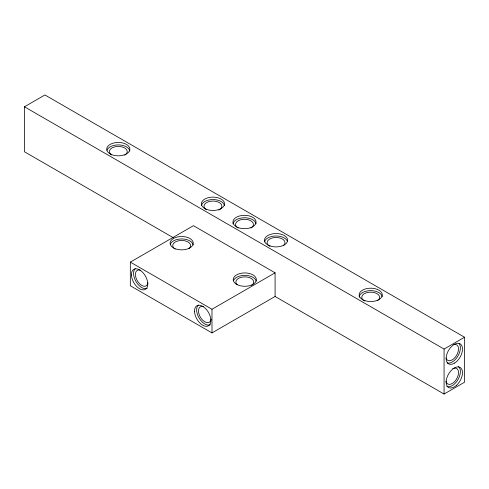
<?xml version="1.0" encoding="UTF-8"?>
<svg xmlns="http://www.w3.org/2000/svg" width="489" height="489" viewBox="0 0 489 489"><rect width="100%" height="100%" fill="white"/><g stroke="black" fill="none" stroke-linecap="round" stroke-linejoin="round"><path stroke-width="0.73" d="M173.632 237.898L24.45 151.767L24.45 106.791L44.927 94.964L464.55 337.233L464.55 382.209L444.073 394.036L275.087 296.475L211.988 332.905L130.331 285.759L130.331 262.116L193.43 225.68L275.087 272.825L275.087 296.475M130.331 262.116L211.988 309.256L275.087 272.825M24.45 106.791L444.073 349.054L464.55 337.233M444.073 349.054L444.073 394.036M211.988 309.256L211.988 332.905M147.984 282.819A8.955 5.171 60 0 1 141.517 285.313A8.955 5.171 60 0 1 135.41 275.087A8.955 5.171 60 0 1 140.459 270.228M211.095 319.158A8.955 5.171 60 0 1 204.708 321.799A8.955 5.171 60 0 1 198.516 311.627A8.955 5.171 60 0 1 203.473 306.627M210.294 324.733A11.571 6.681 60 0 1 199.237 318.235A11.571 6.681 60 0 1 198.375 305.008M147.244 288.278A11.571 6.681 60 0 1 136.193 281.89A11.571 6.681 60 0 1 135.233 268.62M111.492 154.946A8.955 5.171 0 0 1 112.281 147.757A8.955 5.171 0 0 1 124.756 148.002A8.955 5.171 0 0 1 124.689 155.209M106.92 150.361A11.571 6.681 0 0 1 118.913 144.915A11.571 6.681 0 0 1 129.829 151.07M238.167 228.106A8.955 5.171 0 0 1 238.167 220.79A8.955 5.171 0 0 1 250.833 220.79A8.955 5.171 0 0 1 250.833 228.106M232.972 223.87A11.571 6.681 0 0 1 244.5 217.77A11.571 6.681 0 0 1 256.028 223.87M364.366 300.967A8.955 5.171 0 0 1 364.189 293.761A8.955 5.171 0 0 1 376.658 293.449A8.955 5.171 0 0 1 377.563 300.637M359.134 297.312A11.571 6.681 0 0 1 370.197 290.637A11.571 6.681 0 0 1 382.227 296.731M206.181 209.616A8.955 5.171 0 0 1 207.085 202.324A8.955 5.171 0 0 1 219.72 202.849A8.955 5.171 0 0 1 218.815 210.142M201.425 205.649A11.571 6.681 0 0 1 212.947 199.555A11.571 6.681 0 0 1 224.475 205.649M269.561 246.224A8.955 5.171 0 0 1 269.335 239.243A8.955 5.171 0 0 1 281.371 238.504A8.955 5.171 0 0 1 283.693 245.362M264.543 241.957A11.571 6.681 0 0 1 275.264 235.998A11.571 6.681 0 0 1 287.281 241.059M175.111 249.139A8.955 5.171 0 0 1 175.209 242.043A8.955 5.171 0 0 1 187.489 241.688A8.955 5.171 0 0 1 188.815 248.742M170.251 244.555A11.571 6.681 0 0 1 182.012 238.944A11.571 6.681 0 0 1 193.186 244.94M237.067 284.684A8.955 5.171 0 0 1 239.353 277.935A8.955 5.171 0 0 1 251.23 278.461A8.955 5.171 0 0 1 251.701 285.332M233.467 280.649A11.571 6.681 0 0 1 245.209 275.374A11.571 6.681 0 0 1 256.236 281.138M453.841 344.58A8.955 5.171 -60 0 1 456.677 355.173A8.955 5.171 -60 0 1 446.078 358.015M452.728 368.645A8.955 5.171 -60 0 1 458.535 372.551A8.955 5.171 -60 0 1 452.777 383.187A8.955 5.171 -60 0 1 445.968 381.133M459.085 343.516A11.571 6.681 -60 0 1 457.741 356.34A11.571 6.681 -60 0 1 447.233 362.966M458.486 366.561A11.571 6.681 -60 0 1 457.961 379.617A11.571 6.681 -60 0 1 446.915 386.499M110.777 154.224A11.571 6.681 0 0 0 129.671 150.374A11.571 6.681 0 0 0 114.444 142.849A11.571 6.681 0 0 0 110.777 154.224M236.321 226.731A11.571 6.681 0 0 0 255.674 223.742A11.571 6.681 0 0 0 241.505 215.557A11.571 6.681 0 0 0 236.321 226.731M364.916 300.656A11.571 6.681 0 0 0 382.276 294.873A11.571 6.681 0 0 0 364.916 289.091A11.571 6.681 0 0 0 364.916 300.656M204.769 208.516A11.571 6.681 0 0 0 224.127 205.521A11.571 6.681 0 0 0 209.952 197.342A11.571 6.681 0 0 0 204.769 208.516M270.075 245.943A11.571 6.681 0 0 0 287.618 240.356A11.571 6.681 0 0 0 270.46 234.378A11.571 6.681 0 0 0 270.075 245.943M454.684 363.027A11.571 6.681 -60 0 0 461.2 344.733A11.571 6.681 -60 0 0 447.044 353.663A11.571 6.681 -60 0 0 454.684 363.027M456.396 385.387A11.571 6.681 -60 0 0 460.118 367.453A11.571 6.681 -60 0 0 446.414 379.531A11.571 6.681 -60 0 0 456.396 385.387M131.437 275.032A11.571 6.681 60 0 0 144.004 289.843A11.571 6.681 60 0 0 143.387 273.143A11.571 6.681 60 0 0 131.437 275.032M194.53 311.377A11.571 6.681 60 0 0 207.043 326.285A11.571 6.681 60 0 0 206.554 309.653A11.571 6.681 60 0 0 194.53 311.377M174.371 248.363A11.571 6.681 0 0 0 193.1 244.243A11.571 6.681 0 0 0 177.556 236.939A11.571 6.681 0 0 0 174.371 248.363M237.018 284.567A11.571 6.681 0 0 0 256.089 281.016A11.571 6.681 0 0 0 241.224 273.253A11.571 6.681 0 0 0 237.018 284.567"/></g></svg>
